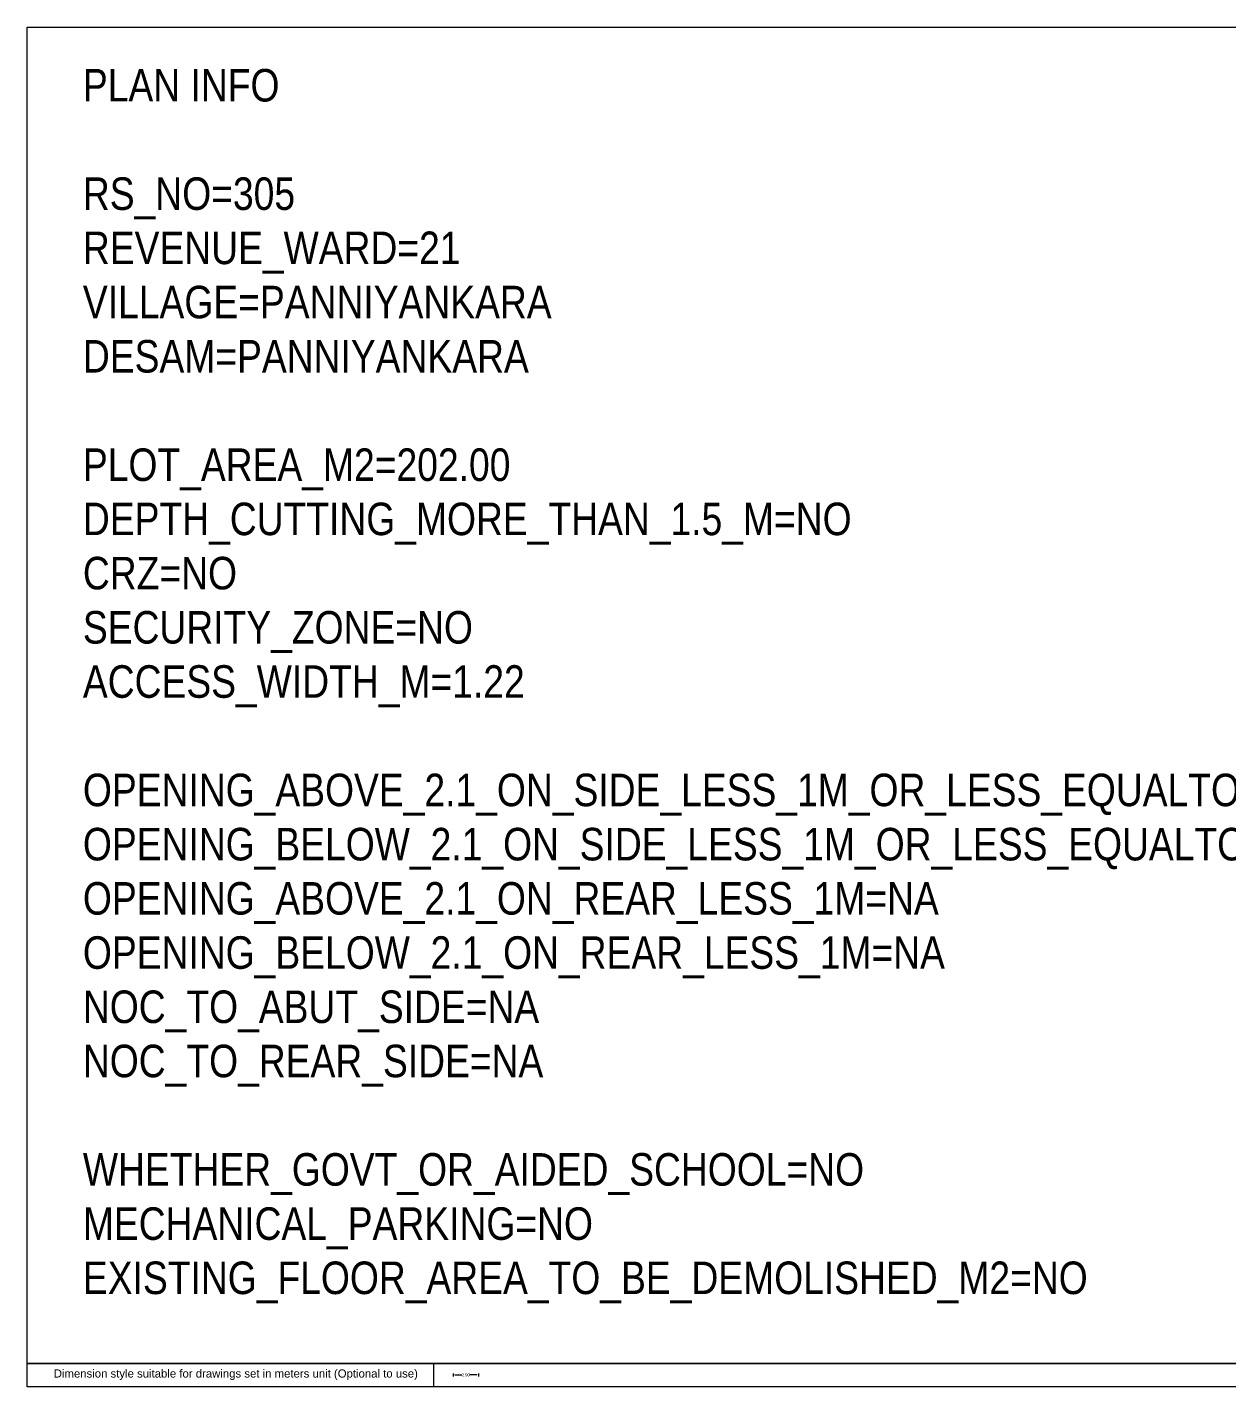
# Model space of a CAD drawing. Header units: metres. Extents: x -704716 to -704434, y -35620 to -35348.
# Drawn here: x -704716.3 to -704577.6, y -35620.5 to -35463.7 of the extents above; entities that cross this region are included whole.
import ezdxf

# ---------------------------------------------------------------- set-up
doc = ezdxf.new("R2010")
doc.units = ezdxf.units.M
doc.layers.add('PLAN_INFO', color=1, linetype='Continuous', plot=False)
doc.styles.add('DIM_IN_METERS', font='ARIALN.TTF')
doc.styles.get("Standard").update_dxf_attribs({"font": 'ARIALN.TTF', "height": 0.3})
doc.dimstyles.new('Dimension in meters', dxfattribs={"dimtxt": 0.35, "dimasz": 0.18, "dimexe": 0.18, "dimexo": 0.0625, "dimgap": 0.09, "dimtad": 0, "dimtih": 1, "dimtoh": 1, "dimzin": 0, "dimdsep": 46, "dimtxsty": 'DIM_IN_METERS', "dimcen": 0.09, "dimadec": 0, "dimazin": 0, "dimtfac": 1, "dimtofl": 0, "dimtmove": 0, "dimatfit": 3, "dimfxl": 1, "dimtolj": 1, "dimtzin": 0, "dimarcsym": 0})

# ---------------------------------------------------------------- blocks, each defined once
blk = doc.blocks.new('*D0')
at = {"color": 0, "lineweight": -2, "transparency": 16777216}
for p, q in [((-704667.14, -35618.94), (-704667.14, -35619.27)), ((-704666.96, -35619.09), (-704666.16, -35619.09)), ((-704664.42, -35619.09), (-704665.23, -35619.09)), ((-704664.24, -35618.94), (-704664.24, -35619.27))]:
    blk.add_line(p, q, dxfattribs=at)
at = {"color": 0, "transparency": 16777216}
for points in [[(-704666.96, -35619.06), (-704666.96, -35619.12), (-704667.14, -35619.09)], [(-704664.42, -35619.06), (-704664.42, -35619.12), (-704664.24, -35619.09)]]:
    blk.add_solid(points, dxfattribs=at)
at = {"layer": 'Defpoints', "color": 0, "transparency": 16777216}
for p in [(-704667.14, -35618.88), (-704664.24, -35618.88), (-704664.24, -35619.09)]:
    blk.add_point(p, dxfattribs=at)
at = {"color": 0, "transparency": 16777216, "insert": (-704665.69, -35619.09), "char_height": 0.35, "attachment_point": 5, "style": 'DIM_IN_METERS'}
blk.add_mtext('\\A1;2.90', dxfattribs=at)

msp = doc.modelspace()

# ---------------------------------------------------------------- linework, layer by layer
msp.add_line((-704669.426, -35617.787, 101), (-704669.426, -35620.46, 101))
at = {"elevation": 101}
for points in [[(-704716.272, -35463.669), (-704527.454, -35463.669), (-704527.454, -35617.787), (-704716.272, -35617.787)], [(-704716.272, -35617.787), (-704527.455, -35617.787), (-704527.455, -35620.46), (-704716.272, -35620.46)]]:
    msp.add_lwpolyline(points, close=True, dxfattribs=at)

# ---------------------------------------------------------------- texts
at = {"color": 3, "insert": (-704713.208, -35618.455, 101), "char_height": 0.9375, "attachment_point": 1}
msp.add_mtext_dynamic_manual_height_columns('{\\fArial|b0|i0|c0|p34;Dimension style suitable for drawings set in meters unit (Optional to use)}', width=103.44867, gutter_width=2.5, heights=[0], dxfattribs=at)
at = {"layer": 'PLAN_INFO', "insert": (-704709.847, -35468.488, 101), "char_height": 3.75, "width": 299.50258, "attachment_point": 1}
msp.add_mtext('\\A1;PLAN INFO\\P\\PRS_NO=305\\PREVENUE_WARD=21\\PVILLAGE=PANNIYANKARA\\PDESAM=PANNIYANKARA\\P\\PPLOT_AREA_M2=202.00\\PDEPTH_CUTTING_MORE_THAN_1.5_M=NO\\PCRZ=NO\\PSECURITY_ZONE=NO\\PACCESS_WIDTH_M=1.22\\P\\POPENING_ABOVE_2.1_ON_SIDE_LESS_1M_OR_LESS_EQUALTO_0.6M=NA\\POPENING_BELOW_2.1_ON_SIDE_LESS_1M_OR_LESS_EQUALTO_0.6M=NA\\POPENING_ABOVE_2.1_ON_REAR_LESS_1M=NA\\POPENING_BELOW_2.1_ON_REAR_LESS_1M=NA\\PNOC_TO_ABUT_SIDE=NA\\PNOC_TO_REAR_SIDE=NA\\P\\PWHETHER_GOVT_OR_AIDED_SCHOOL=NO\\PMECHANICAL_PARKING=NO\\PEXISTING_FLOOR_AREA_TO_BE_DEMOLISHED_M2=NO', dxfattribs=at)

# ---------------------------------------------------------------- dimensions: what is measured, and where the dimension line sits
dim = msp.add_linear_dim(base=(-704664.245, -35619.087, 101), p1=(-704667.145, -35618.881, 101), p2=(-704664.245, -35618.881, 101), angle=180, dimstyle='Dimension in meters')
dim.commit()
dim.dimension.update_dxf_attribs({"geometry": '*D0', "text_midpoint": (-704665.695, -35619.087, 101)})

doc.saveas('drawing.dxf')
